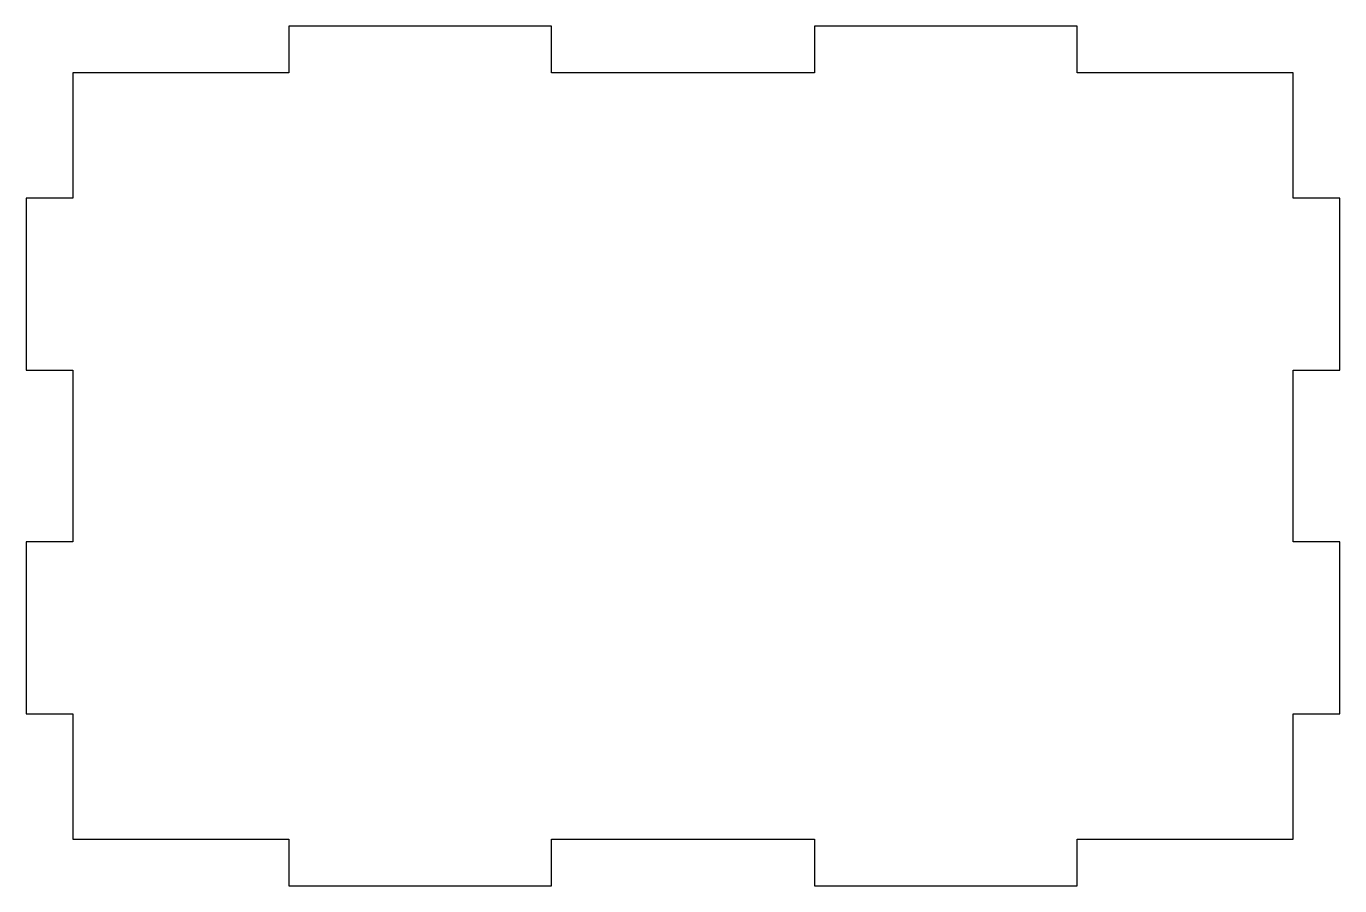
# Model space of a CAD drawing. Header units: millimetres. Extents: x -38.2 to 38.2, y -25 to 25.
import ezdxf

# ---------------------------------------------------------------- set-up
doc = ezdxf.new("R2010")
doc.units = ezdxf.units.MM

msp = doc.modelspace()

# ---------------------------------------------------------------- linework, layer by layer
at = {"color": 7, "linetype": 'Continuous', "lineweight": 25}
for p, q in [((-7.64, 25), (-22.92, 25)), ((-22.92, 25), (-22.92, 22.3)), ((-7.64, 22.3), (-7.64, 25)), ((22.92, 25), (7.64, 25)), ((7.64, 25), (7.64, 22.3)), ((22.92, 22.3), (22.92, 25)), ((-22.92, 22.3), (-35.5, 22.3)), ((-35.5, 22.3), (-35.5, 15)), ((7.64, 22.3), (-7.64, 22.3)), ((35.5, 22.3), (22.92, 22.3)), ((35.5, 15), (35.5, 22.3)), ((-35.5, 15), (-38.2, 15)), ((-38.2, 15), (-38.2, 5)), ((38.2, 15), (35.5, 15)), ((38.2, 5), (38.2, 15)), ((-38.2, 5), (-35.5, 5)), ((-35.5, 5), (-35.5, -5)), ((35.5, -5), (35.5, 5)), ((35.5, 5), (38.2, 5)), ((-35.5, -5), (-38.2, -5)), ((-38.2, -5), (-38.2, -15)), ((38.2, -5), (35.5, -5)), ((38.2, -15), (38.2, -5)), ((-38.2, -15), (-35.5, -15)), ((-35.5, -15), (-35.5, -22.3)), ((35.5, -22.3), (35.5, -15)), ((35.5, -15), (38.2, -15)), ((-35.5, -22.3), (-22.92, -22.3)), ((-22.92, -22.3), (-22.92, -25)), ((-7.64, -25), (-7.64, -22.3)), ((-7.64, -22.3), (7.64, -22.3)), ((7.64, -22.3), (7.64, -25)), ((22.92, -25), (22.92, -22.3)), ((22.92, -22.3), (35.5, -22.3)), ((-22.92, -25), (-7.64, -25)), ((7.64, -25), (22.92, -25))]:
    msp.add_line(p, q, dxfattribs=at)

doc.saveas('drawing.dxf')
